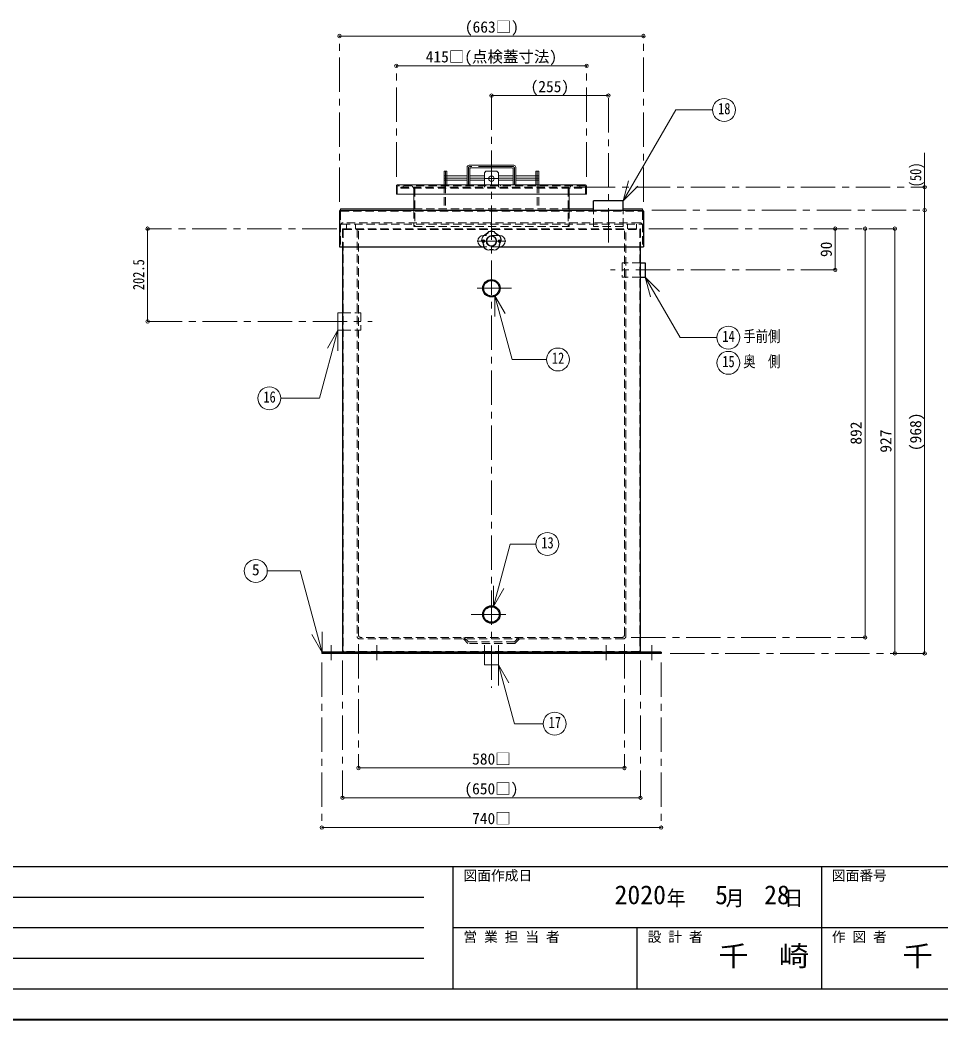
# Model space of a CAD drawing. Units: millimetres at full size, sheet at 1:15; some dimension numbers follow another scale. Extents: x -3184 to 2891, y -2037 to 2178.
# Drawn here: x -1175 to 834, y -2037 to 145 of the extents above; entities that cross this region are included whole.
import ezdxf
from ezdxf.enums import TextEntityAlignment as Align

# ---------------------------------------------------------------- set-up
doc = ezdxf.new("R2010")
doc.units = ezdxf.units.MM
doc.header["$LTSCALE"] = 15
doc.header["$PDMODE"] = 32
doc.header["$PDSIZE"] = 7.5
doc.linetypes.add('CHAIN1', pattern=[8, 5, -1, 1, -1])
doc.linetypes.add('DASHED1', pattern=[1.8, 1.2, -0.6])
doc.layers.add('0-0', color=7, linetype='Continuous', lineweight=18)
doc.styles.add('ＭＳ ゴシック', font='')
doc.styles.get('ＭＳ ゴシック').set_extended_font_data('MS Gothic')

msp = doc.modelspace()

# ---------------------------------------------------------------- linework, layer by layer
at = {"layer": '0-0', "color": 4, "linetype": 'CHAIN1', "lineweight": 9}
for p, q in [((-478.2, -251.63), (-478.2, 110.37)), ((184.8, -251.63), (184.8, 110.37)), ((-354.2, -196.63), (-354.2, 45.37)), ((60.8, -196.63), (60.8, 45.37)), ((-146.7, -19.63), (-146.7, -1312.13)), ((108.3, -340.13), (108.3, -19.63)), ((-196.7, -177.63), (-196.7, -214.63)), ((-99.7, -174.63), (-193.7, -174.63)), ((-96.7, -177.63), (-96.7, -214.63)), ((-249.7, -199.63), (-199.7, -199.63)), ((-193.7, -199.63), (-161.7, -199.63)), ((-162.7, -200.93), (-130.7, -200.93)), ((-131.7, -199.63), (-99.7, -199.63)), ((-43.7, -199.63), (-93.7, -199.63)), ((48.3, -219.63), (798.3, -219.63)), ((202.8, -269.63), (798.3, -269.63)), ((-484.35, -310.13), (-896.7, -310.13)), ((196.8, -310.13), (733.3, -310.13)), ((-178.2, -337.13), (-115.2, -337.13)), ((603.3, -400.13), (113.3, -400.13)), ((-102.7, -440.13), (-190.7, -440.13)), ((-896.7, -512.63), (-406.7, -512.63)), ((-190.7, -1152.13), (-102.7, -1152.13)), ((-496.7, -1219.13), (-496.7, -1252.13)), ((-436.7, -1217.13), (-436.7, -1487.13)), ((-396.7, -1219.13), (-396.7, -1252.13)), ((103.3, -1219.13), (103.3, -1252.13)), ((143.3, -1217.13), (143.3, -1487.13)), ((158.3, -1202.13), (668.3, -1202.13)), ((203.3, -1219.13), (203.3, -1252.13)), ((243.3, -1237.13), (798.3, -1237.13)), ((-516.7, -1257.13), (-516.7, -1617.13)), ((-471.7, -1252.63), (-471.7, -1552.13)), ((178.3, -1252.63), (178.3, -1552.13)), ((223.3, -1257.13), (223.3, -1617.13))]:
    msp.add_line(p, q, dxfattribs=at)
at = {"layer": '0-0', "color": 4, "lineweight": 9}
for p, q in [((-478.2, 110.37), (184.8, 110.37)), ((-354.2, 45.37), (60.8, 45.37)), ((-146.7, -19.63), (108.3, -19.63)), ((798.3, -269.63), (798.3, -144.63)), ((-249.7, -184.63), (-249.7, -214.63)), ((-246.7, -184.63), (-249.7, -184.63)), ((-243.7, -195.13), (-199.7, -195.13)), ((-193.7, -195.13), (-161.7, -195.13)), ((-131.7, -195.13), (-99.7, -195.13)), ((-49.7, -195.13), (-93.7, -195.13)), ((-46.7, -184.63), (-43.7, -184.63)), ((-43.7, -184.63), (-43.7, -214.63)), ((-243.7, -204.13), (-199.7, -204.13)), ((-193.7, -204.13), (-161.7, -204.13)), ((-131.7, -204.13), (-99.7, -204.13)), ((-49.7, -204.13), (-93.7, -204.13)), ((-316.2, -269.63), (-316.2, -234.63)), ((22.8, -269.63), (22.8, -234.63)), ((-476.2, -266.63), (-476.2, -269.63)), ((-476.2, -266.63), (-316.2, -266.63)), ((22.8, -266.63), (75.8, -266.63)), ((140.8, -266.63), (182.8, -266.63)), ((182.8, -266.63), (182.8, -269.63)), ((798.3, -1237.13), (798.3, -269.63)), ((-896.7, -310.13), (-896.7, -512.63)), ((603.3, -310.13), (603.3, -400.13)), ((668.3, -1202.13), (668.3, -310.13)), ((733.3, -310.13), (733.3, -1237.13)), ((-436.7, -1487.13), (143.3, -1487.13)), ((-471.7, -1552.13), (178.3, -1552.13)), ((-516.7, -1617.13), (223.3, -1617.13))]:
    msp.add_line(p, q, dxfattribs=at)
at = {"layer": '0-0'}
for p, q in [((-98.2, -171.63), (-195.2, -171.63)), ((-246.7, -184.63), (-246.7, -214.63)), ((-246.7, -184.63), (-243.7, -184.63)), ((-243.7, -214.63), (-243.7, -184.63)), ((-199.7, -176.13), (-199.7, -214.63)), ((-193.7, -179.13), (-193.7, -214.63)), ((-192.2, -177.63), (-101.2, -177.63)), ((-161.7, -187.93), (-158.7, -184.93)), ((-161.7, -187.93), (-161.7, -214.63)), ((-134.7, -184.93), (-158.7, -184.93)), ((-134.7, -184.93), (-131.7, -187.93)), ((-131.7, -187.93), (-131.7, -214.63)), ((-99.7, -179.13), (-99.7, -214.63)), ((-93.7, -176.13), (-93.7, -214.63)), ((-46.7, -184.63), (-49.7, -184.63)), ((-49.7, -214.63), (-49.7, -184.63)), ((-46.7, -184.63), (-46.7, -214.63)), ((-354.2, -216.63), (-354.2, -234.63)), ((-352.2, -214.63), (58.8, -214.63)), ((60.8, -216.63), (60.8, -234.63)), ((140.69, -249.32), (152.34, -205.85)), ((140.69, -249.32), (172.51, -217.5)), ((60.8, -234.63), (-354.2, -234.63)), ((-164.2, -324.63), (-163.14, -324.63)), ((-130.27, -324.63), (-129.2, -324.63)), ((188.29, -415.62), (199.94, -459.09)), ((188.29, -415.62), (220.11, -447.44)), ((-139.11, -456.44), (-139.11, -501.44)), ((-139.11, -456.44), (-116.61, -495.41)), ((-481.7, -493.63), (-481.7, -531.63)), ((-471.7, -493.63), (-481.7, -493.63)), ((-481.65, -531.59), (-521.47, -680.17)), ((-481.65, -531.59), (-504.15, -570.56)), ((-471.7, -531.63), (-481.7, -531.63)), ((-481.65, -531.59), (-481.65, -576.59)), ((-606.11, -680.17), (-521.47, -680.17)), ((-635.82, -1057.2), (-563.73, -1057.2)), ((-516.12, -1234.89), (-563.73, -1057.2)), ((-142.09, -1134.33), (-142.09, -1089.33)), ((-142.09, -1134.33), (-119.59, -1095.36)), ((-516.12, -1234.89), (-538.62, -1195.92)), ((-516.12, -1234.89), (-516.12, -1189.89)), ((-162.2, -1237.13), (-162.2, -1262.13)), ((-131.2, -1237.13), (-131.2, -1262.13)), ((-131.2, -1262.13), (-162.2, -1262.13)), ((-131.21, -1262.11), (-131.21, -1307.11)), ((-131.21, -1262.11), (-108.71, -1301.09)), ((-131.21, -1262.11), (-96.8, -1390.54)), ((-33.82, -1390.54), (-96.8, -1390.54))]:
    msp.add_line(p, q, dxfattribs=at)
at = {"layer": '0-0', "color": 4, "linetype": 'DASHED1', "lineweight": 9}
for p, q in [((-249.7, -195.13), (-243.7, -195.13)), ((-43.7, -195.13), (-49.7, -195.13)), ((-352.2, -217.63), (-352.2, -234.63)), ((57.8, -216.63), (-351.2, -216.63)), ((-339.2, -216.63), (-339.2, -219.63)), ((-319.2, -216.63), (-319.2, -219.63)), ((-249.7, -204.13), (-243.7, -204.13)), ((-249.7, -214.63), (-249.7, -266.63)), ((-246.7, -214.63), (-246.7, -266.63)), ((-166.45, -214.63), (-166.45, -216.63)), ((-161.7, -219.63), (-161.7, -214.33)), ((-131.7, -219.63), (-131.7, -214.33)), ((-126.95, -214.63), (-126.95, -216.63)), ((-43.7, -204.13), (-49.7, -204.13)), ((-46.7, -214.63), (-46.7, -266.63)), ((-43.7, -214.63), (-43.7, -266.63)), ((25.8, -216.63), (25.8, -219.63)), ((45.8, -216.63), (45.8, -219.63)), ((58.8, -217.63), (58.8, -234.63)), ((-316.2, -222.63), (-316.2, -234.63)), ((-314.2, -221.63), (-314.2, -305.13)), ((20.8, -221.63), (20.8, -305.13)), ((22.8, -222.63), (22.8, -234.63)), ((50.8, -219.63), (50.8, -221.63)), ((-316.2, -266.63), (22.8, -266.63)), ((-316.2, -269.63), (-316.2, -305.13)), ((22.8, -269.63), (22.8, -305.13)), ((-443.2, -310.13), (-443.2, -300.13)), ((-316.2, -305.13), (22.8, -305.13)), ((149.8, -310.13), (149.8, -300.13)), ((-130.27, -324.63), (-163.14, -324.63)), ((-166.7, -335.38), (-164.2, -334.13)), ((-166.7, -335.38), (-166.7, -338.88)), ((-164.2, -340.13), (-166.7, -338.88)), ((-164.2, -334.13), (-161.7, -335.38)), ((-161.7, -338.88), (-164.2, -340.13)), ((-161.7, -335.38), (-161.7, -338.88)), ((-129.2, -334.13), (-131.7, -335.38)), ((-131.7, -335.38), (-131.7, -338.88)), ((-131.7, -338.88), (-129.2, -340.13)), ((-126.7, -335.38), (-129.2, -334.13)), ((-129.2, -340.13), (-126.7, -338.88)), ((-126.7, -335.38), (-126.7, -338.88)), ((-471.7, -493.63), (-431.7, -493.63)), ((-431.7, -493.63), (-431.7, -531.63)), ((-471.7, -531.63), (-431.7, -531.63)), ((-207.94, -1205.13), (-197.94, -1215.13)), ((-206.7, -1202.13), (-196.7, -1212.13)), ((-96.7, -1212.13), (-196.7, -1212.13)), ((-162.2, -1237.13), (-162.2, -1212.13)), ((-131.2, -1237.13), (-131.2, -1212.13)), ((-86.7, -1202.13), (-96.7, -1212.13)), ((-503.7, -1234.13), (-503.7, -1237.13)), ((-489.7, -1234.13), (-489.7, -1237.13)), ((196.3, -1234.13), (196.3, -1237.13)), ((210.3, -1234.13), (210.3, -1237.13))]:
    msp.add_line(p, q, dxfattribs=at)
at = {"layer": '0-0', "color": 5, "lineweight": 25}
for p, q in [((140.8, -249.13), (75.8, -249.13)), ((75.8, -269.63), (75.8, -249.13)), ((140.8, -269.63), (140.8, -249.13)), ((-478.2, -271.63), (-478.2, -349.63)), ((-476.2, -269.63), (182.8, -269.63)), ((184.8, -271.63), (184.8, -349.63)), ((-478.2, -349.63), (-163.59, -349.63)), ((-471.7, -349.63), (-471.7, -1232.63)), ((-129.81, -349.63), (184.8, -349.63)), ((178.3, -1232.63), (178.3, -349.63)), ((178.3, -415.63), (188.3, -415.63)), ((-516.7, -1234.13), (-516.7, -1237.13)), ((223.3, -1234.13), (-516.7, -1234.13))]:
    msp.add_line(p, q, dxfattribs=at)
at = {"layer": '0-0', "linetype": 'DASHED1'}
for p, q in [((-476.2, -272.63), (-476.2, -349.63)), ((-475.2, -271.63), (181.8, -271.63)), ((140.8, -305.13), (140.8, -269.63)), ((182.8, -272.63), (182.8, -349.63)), ((-473.2, -300.13), (179.8, -300.13)), ((176.8, -297.13), (-470.2, -297.13)), ((-463.2, -310.13), (-463.2, -300.13)), ((169.8, -310.13), (169.8, -300.13)), ((-471.7, -311.63), (-471.7, -349.63)), ((-470.2, -310.13), (176.8, -310.13)), ((-470.2, -312.38), (-470.2, -1231.88)), ((-469.45, -311.63), (176.05, -311.63)), ((-439.7, -311.63), (-439.7, -1200.13)), ((-436.7, -1197.13), (-436.7, -310.13)), ((143.3, -1197.13), (143.3, -310.13)), ((146.3, -1200.13), (146.3, -311.63)), ((176.8, -312.38), (176.8, -1231.88)), ((178.3, -311.63), (178.3, -349.63)), ((-129.81, -349.63), (-163.59, -349.63)), ((178.3, -415.63), (138.3, -415.63)), ((141.3, -1205.13), (-434.7, -1205.13)), ((138.3, -1202.13), (-431.7, -1202.13)), ((176.05, -1232.63), (-469.45, -1232.63)), ((-451.7, -1232.63), (-451.7, -1234.13)), ((-403.7, -1234.13), (-403.7, -1237.13)), ((-389.7, -1234.13), (-389.7, -1237.13)), ((96.3, -1234.13), (96.3, -1237.13)), ((110.3, -1234.13), (110.3, -1237.13)), ((158.3, -1232.63), (158.3, -1234.13))]:
    msp.add_line(p, q, dxfattribs=at)
at = {"layer": '0-0', "color": 6, "lineweight": 25}
for p, q in [((-3116.7, -1701.77), (2823.3, -1701.77)), ((-230.27, -1969.63), (-230.27, -1701.77)), ((573.3, -1701.77), (573.3, -1969.63)), ((-1687.42, -1768.74), (-294.56, -1768.74)), ((-294.56, -1835.7), (-1687.42, -1835.7)), ((2823.3, -1835.7), (-230.27, -1835.7)), ((171.51, -1969.63), (171.51, -1835.7)), ((-294.56, -1902.67), (-1687.42, -1902.67)), ((2823.3, -1969.63), (-3116.7, -1969.63))]:
    msp.add_line(p, q, dxfattribs=at)
at = {"layer": '0-0', "color": 1, "lineweight": 40}
msp.add_line((2890.8, -2037.13), (-3184.2, -2037.13), dxfattribs=at)
at = {"layer": '0-0'}
for points in [[(140.69, -249.32), (255.22, -50.95), (335.78, -50.95)], [(188.29, -415.62), (264.62, -547.83), (345.08, -547.83)], [(-139.11, -456.44), (-101.84, -595.53), (-26.71, -595.53)], [(-142.09, -1134.33), (-105.66, -998.35), (-49.78, -998.35)]]:
    msp.add_lwpolyline(points, dxfattribs=at)
at = {"layer": '0-0', "color": 4, "linetype": 'DASHED1', "lineweight": 9}
for points in [[(50.8, -219.63), (-344.2, -219.63), (-344.2, -221.63), (50.8, -221.63)], [(-85.46, -1205.13), (-95.46, -1215.13), (-197.94, -1215.13)]]:
    msp.add_lwpolyline(points, dxfattribs=at)
at = {"layer": '0-0', "linetype": 'DASHED1'}
for points in [[(140.8, -305.13), (75.8, -305.13), (75.8, -269.63)], [(178.3, -384.63), (138.3, -384.63), (138.3, -415.63)]]:
    msp.add_lwpolyline(points, dxfattribs=at)
at = {"layer": '0-0', "color": 5, "lineweight": 25}
for points in [[(178.3, -384.63), (188.3, -384.63), (188.3, -415.63)], [(223.3, -1234.13), (223.3, -1237.13), (-516.7, -1237.13)]]:
    msp.add_lwpolyline(points, dxfattribs=at)
at = {"layer": '0-0'}
for centre, radius in [((360.78, -50.95), 25), ((-146.7, -200.93), 6), ((-146.7, -337.13), 10.5), ((370.08, -547.83), 25), ((-1.71, -595.53), 25), ((370.08, -602.83), 25), ((-631.11, -680.17), 25), ((-24.78, -998.35), 25), ((-660.82, -1057.2), 25), ((-8.82, -1390.54), 25)]:
    msp.add_circle(centre, radius, dxfattribs=at)
at = {"layer": '0-0', "color": 4, "lineweight": 9}
msp.add_circle((-146.7, -337.13), 11.5, dxfattribs=at)
at = {"layer": '0-0', "color": 4, "linetype": 'DASHED1', "lineweight": 9}
for centre in [(-164.2, -337.13), (-129.2, -337.13)]:
    msp.add_circle(centre, 1.5, dxfattribs=at)
at = {"layer": '0-0', "color": 5, "lineweight": 25}
for centre, radius in [((-146.7, -440.13), 19), ((-146.7, -440.13), 17), ((-146.7, -1152.13), 19), ((-146.7, -1152.13), 17)]:
    msp.add_circle(centre, radius, dxfattribs=at)
at = {"layer": '0-0'}
for centre, radius, start, end in [((-195.2, -176.13), 4.5, 90, 180), ((-98.2, -176.13), 4.5, 0, 90), ((-192.2, -179.13), 1.5, 90, 180), ((-101.2, -179.13), 1.5, 0, 90), ((-352.2, -216.63), 2, 90, 180), ((58.8, -216.63), 2, 0, 90), ((-164.2, -337.13), 12.5, 90, 270), ((-146.7, -337.13), 21.5, 146.5, 177.5), ((-146.7, -337.13), 21, 146.5, 177.5), ((-175.54, -297.43), 29.89, 291.41115, 320.58885), ((-168.45, -307.19), 18.83, 283.0119, 328.9881), ((-146.7, -337.13), 21.5, 74.5, 105.5), ((-146.7, -337.13), 21, 74.5, 105.5), ((-124.95, -307.19), 18.83, 211.0119, 256.9881), ((-117.86, -297.43), 29.89, 219.41115, 248.58885), ((-129.2, -337.13), 12.5, 270, 90), ((-146.7, -337.13), 21, 2.5, 33.5), ((-146.7, -337.13), 21.5, 2.5, 33.5), ((-193.37, -352.29), 29.89, 3.41115, 32.58885), ((-181.9, -348.57), 18.83, 355.0119, 40.9881), ((-111.51, -348.57), 18.83, 139.0119, 184.9881), ((-100.04, -352.29), 29.89, 147.41115, 176.58885), ((-146.7, -337.13), 21.5, 218.5, 249.5), ((-146.7, -337.13), 21, 218.5, 249.5), ((-146.7, -386.2), 29.89, 75.41115, 104.58885), ((-146.7, -374.14), 18.83, 67.0119, 112.9881), ((-146.7, -337.13), 21, 290.5, 321.5), ((-146.7, -337.13), 21.5, 290.5, 321.5)]:
    msp.add_arc(centre, radius, start, end, dxfattribs=at)
at = {"layer": '0-0', "color": 4, "linetype": 'CHAIN1', "lineweight": 9}
for centre, start, end in [((-193.7, -177.63), 90, 180), ((-99.7, -177.63), 0, 90)]:
    msp.add_arc(centre, 3, start, end, dxfattribs=at)
at = {"layer": '0-0', "color": 4, "linetype": 'DASHED1', "lineweight": 9}
for centre, radius, start, end in [((-351.2, -217.63), 1, 90, 180), ((57.8, -217.63), 1, 0, 90), ((-317.2, -222.63), 1, 0, 90), ((-316.2, -221.63), 2, 0, 90), ((22.8, -221.63), 2, 90, 180), ((23.8, -222.63), 1, 90, 180)]:
    msp.add_arc(centre, radius, start, end, dxfattribs=at)
at = {"layer": '0-0', "color": 5, "lineweight": 25}
for centre, radius, start, end in [((-476.2, -271.63), 2, 90, 180), ((182.8, -271.63), 2, 0, 90), ((-470.2, -1232.63), 1.5, 180, 270), ((176.8, -1232.63), 1.5, 270, 0)]:
    msp.add_arc(centre, radius, start, end, dxfattribs=at)
at = {"layer": '0-0', "linetype": 'DASHED1'}
for centre, radius, start, end in [((-475.2, -272.63), 1, 90, 180), ((181.8, -272.63), 1, 0, 90), ((-470.2, -303.13), 6, 90, 180), ((-473.2, -303.13), 3, 90, 180), ((176.8, -303.13), 6, 0, 90), ((179.8, -303.13), 3, 0, 90), ((-470.2, -311.63), 1.5, 90, 180), ((-469.45, -312.38), 0.75, 90, 180), ((176.05, -312.38), 0.75, 0, 90), ((176.8, -311.63), 1.5, 0, 90), ((-434.7, -1200.13), 5, 180, 270), ((-431.7, -1197.13), 5, 180, 270), ((138.3, -1197.13), 5, 270, 0), ((141.3, -1200.13), 5, 270, 0), ((-469.45, -1231.88), 0.75, 180, 270), ((176.05, -1231.88), 0.75, 270, 0)]:
    msp.add_arc(centre, radius, start, end, dxfattribs=at)
at = {"layer": '0-0', "color": 1}
for p in [(-478.2, 110.37), (184.8, 110.37), (-354.2, 45.37), (60.8, 45.37), (-146.7, -19.63), (108.3, -19.63), (798.3, -219.63), (798.3, -269.63), (-896.7, -310.13), (603.3, -310.13), (668.3, -310.13), (733.3, -310.13), (603.3, -400.13), (-896.7, -512.63), (668.3, -1202.13), (733.3, -1237.13), (798.3, -1237.13), (-436.7, -1487.13), (143.3, -1487.13), (-471.7, -1552.13), (178.3, -1552.13), (-516.7, -1617.13), (223.3, -1617.13)]:
    msp.add_point(p, dxfattribs=at)

# ---------------------------------------------------------------- texts
at = {"layer": '0-0', "style": 'ＭＳ ゴシック'}
for s, height, p in [('(663□)', 24.74, (-204.76, 110.37)), ('415□(点検蓋寸法)', 24.74, (-290.14, 45.37)), ('(255)', 24.74, (-61.39, -19.63)), ('5', 24.74, (-669.26, -1074.07)), ('580□', 24.74, (-188.89, -1487.13)), ('(650□)', 24.74, (-205.76, -1552.13)), ('740□', 24.74, (-188.89, -1617.13)), ('図面作成日', 21.99, (-207.77, -1739.27)), ('図面番号', 21.99, (595.8, -1739.27)), ('2020', 41.24, (121.8, -1796.86)), ('5', 41.24, (341.17, -1796.86)), ('28', 41.24, (448.05, -1796.86)), ('営 業 担 当 者', 21.99, (-207.77, -1873.2)), ('設 計 者', 21.99, (194.01, -1873.2)), ('作 図 者', 21.99, (595.8, -1873.2))]:
    msp.add_text(s, height=height, dxfattribs=at).set_placement(p, align=Align.BOTTOM_LEFT)
for s, height, width, p in [('18', 24.74, 0.8, (347.65, -67.83)), ('14', 24.74, 0.8, (356.95, -564.7)), ('手前側', 24.74, 0.8, (402.58, -564.7)), ('12', 24.74, 0.8, (-14.83, -612.41)), ('15', 24.74, 0.8, (356.95, -619.7)), ('奥\u3000側', 24.74, 0.8, (402.58, -619.7)), ('16', 24.74, 0.8, (-644.24, -697.05)), ('13', 24.74, 0.8, (-37.9, -1015.23)), ('17', 24.74, 0.8, (-21.94, -1407.41)), ('千\u3000崎', 43.99, 1.1, (348.3, -1932.67)), ('千\u3000崎', 43.99, 1.1, (750.08, -1932.67))]:
    msp.add_text(s, height=height, dxfattribs=dict(at, width=width)).set_placement(p, align=Align.BOTTOM_LEFT)
at = {"layer": '0-0', "style": 'ＭＳ ゴシック', "width": 0.8}
for s, p in [('(50)', (798.3, -219.63)), ('202.5', (-896.7, -444.19))]:
    msp.add_text(s, height=24.74, rotation=90, dxfattribs=at).set_placement(p, align=Align.BOTTOM_LEFT)
at = {"layer": '0-0', "style": 'ＭＳ ゴシック'}
for s, p in [('90', (603.3, -372.01)), ('(968)', (798.3, -795.57)), ('892', (668.3, -781.44)), ('927', (733.3, -798.94))]:
    msp.add_text(s, height=24.74, rotation=90, dxfattribs=at).set_placement(p, align=Align.BOTTOM_LEFT)
at = {"layer": '0-0', "insert": (235.8, -1791.24), "char_height": 32.99, "attachment_point": 7, "style": 'ＭＳ ゴシック'}
msp.add_mtext('\\T1.27;\\W0.9;年\\~\\~\\~月\\~\\~\\~日', dxfattribs=at)

doc.saveas('drawing.dxf')
